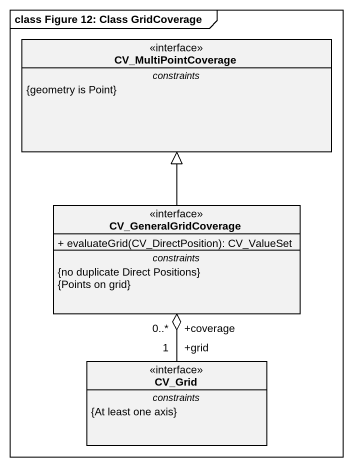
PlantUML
@startuml
mainframe class Figure 12: Class GridCoverage
hide circle
hide empty members
skinparam classAttributeIconSize 0
class CV_MultiPointCoverage <<interface>> {
  -- constraints --
  {geometry is Point}
}
class CV_GeneralGridCoverage <<interface>> {
  + evaluateGrid(CV_DirectPosition): CV_ValueSet
  -- constraints --
  {no duplicate Direct Positions}
  {Points on grid}
}
class CV_Grid <<interface>> {
  -- constraints --
  {At least one axis}
}
CV_GeneralGridCoverage -up-|> CV_MultiPointCoverage
CV_Grid "+grid\n1" -up-o "+coverage\n0..*" CV_GeneralGridCoverage
@enduml
